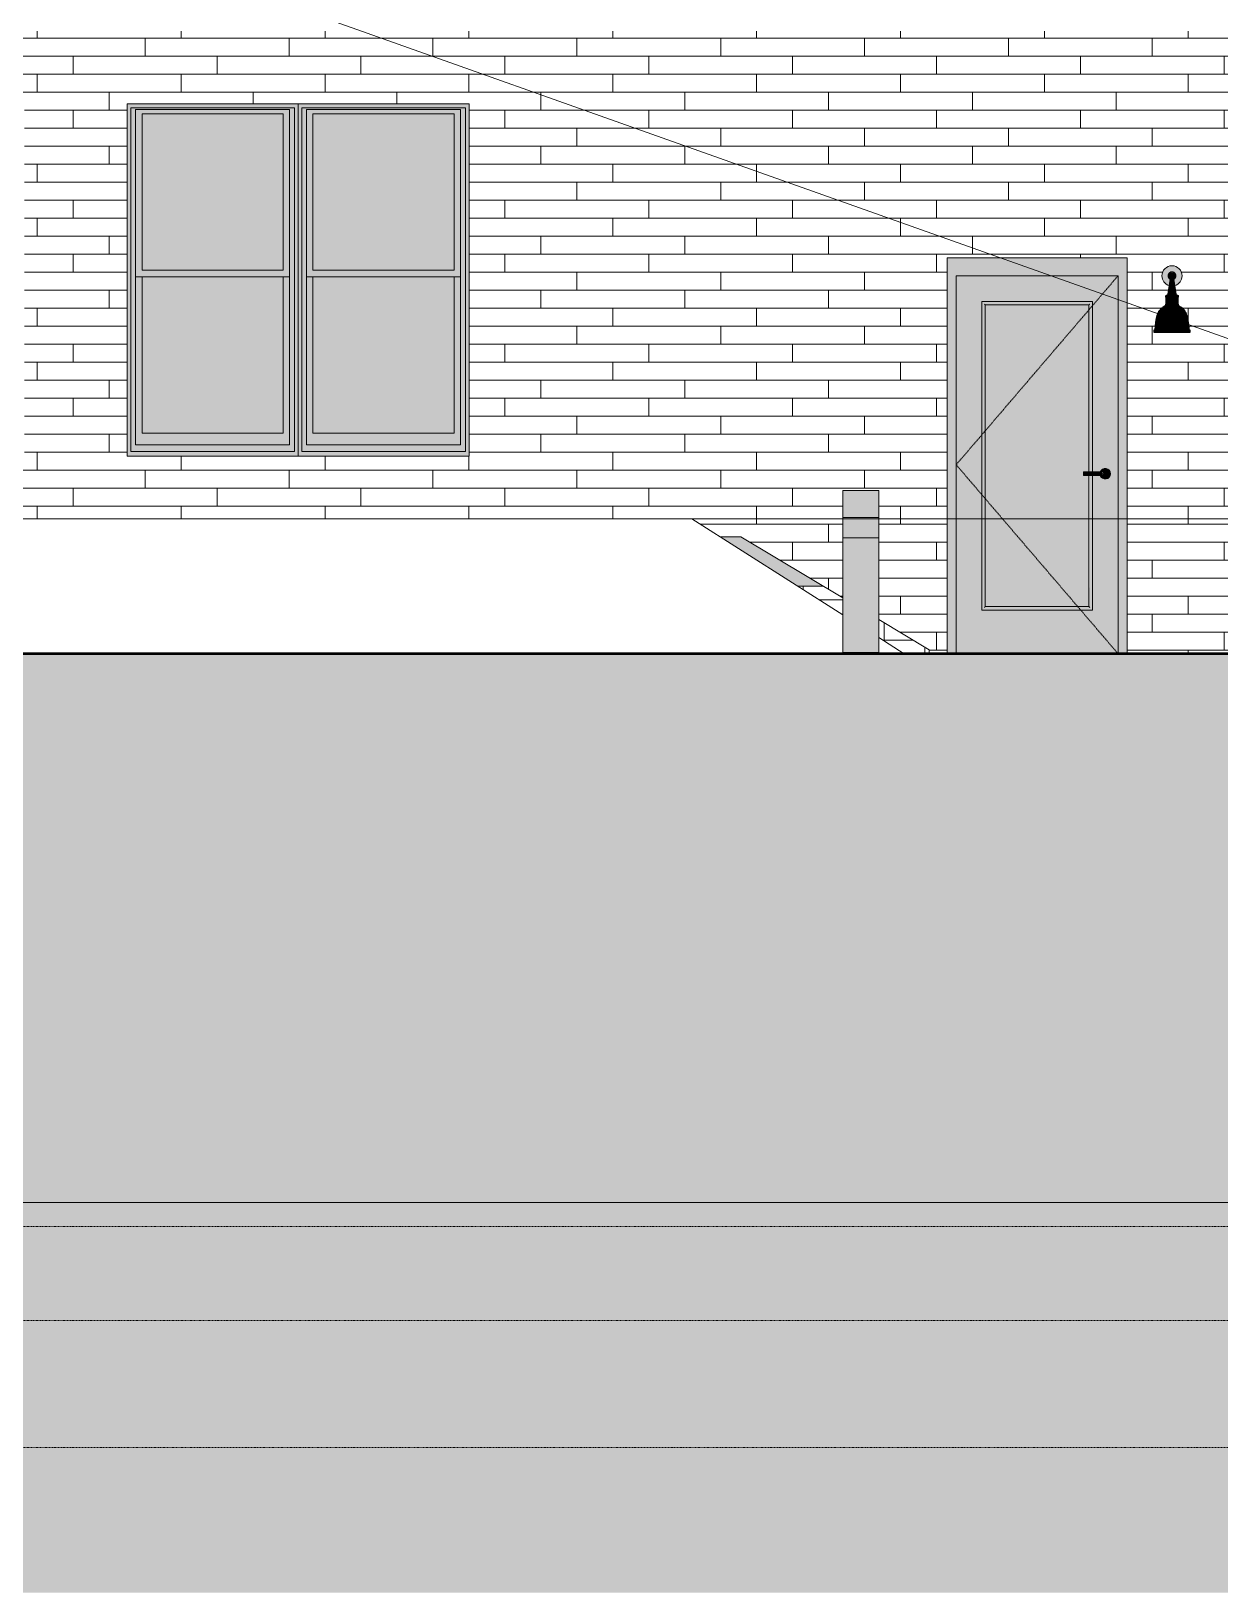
# Model space of a CAD drawing. Header units: inches. Extents: x 1750 to 8392, y -297 to 660.
# Drawn here: x 4974.2 to 5238.5, y -238.8 to 108.4 of the extents above; entities that cross this region are included whole.
import ezdxf

# ---------------------------------------------------------------- set-up
doc = ezdxf.new("R2010")
doc.units = ezdxf.units.IN
doc.header["$MEASUREMENT"] = 0
for name, pattern in [('Aligning Line 1_8_', [0.25, 0.125, -0.125]), ('Dash 1_16_', [0.125, 0.0625, -0.0625]), ('Grid Line 1_2_', [0.875, 0.5, -0.125, 0.125, -0.125])]:
    doc.linetypes.add(name, pattern=pattern)
for name, color, linetype, lineweight in [('0-4', 50, 'Continuous', 5), ('A-DOOR-3', 31, 'Continuous', 9), ('A-DOOR-4', 31, 'Dash 1_16_', 9), ('A-DOOR-FRAM', 31, 'Continuous', 9), ('A-DOOR-GLAZ', 31, 'Continuous', 9), ('A-FLOR-3', 192, 'Continuous', 5), ('A-FLOR-LEVL-1', 51, 'Grid Line 1_2_', 9), ('A-GLAZ-1', 151, 'Continuous', 9), ('A-WALL-1', 113, 'Continuous', 9), ('A-WALL-PATT-1', 111, 'Continuous', 9), ('C-TOPO', 7, 'Continuous', 9), ('C-TOPO-1', 250, 'Continuous', 50), ('E-LITE-EQPM', 33, 'Continuous', 9), ('G-ANNO-SYMB', 111, 'Aligning Line 1_8_', 9), ('G-ANNO-SYMB-1', 147, 'Aligning Line 1_8_', 9), ('G-ANNO-TEXT', 231, 'Continuous', 9), ('S-FNDN-1', 32, 'Continuous', 9)]:
    doc.layers.add(name, color=color, linetype=linetype, lineweight=lineweight)

# ---------------------------------------------------------------- blocks, each defined once
blk = doc.blocks.new('CTR  - Topography_rvt-2-BUILDING ELEVATION - NORTH')
at = {"layer": 'C-TOPO'}
h = blk.add_hatch(dxfattribs=at)
h.set_pattern_fill('FP_39', color=256, style=0, pattern_type=2)
h.set_pattern_definition([(0, (12, 0), (24, 24), [24, -24]), (0, (12, 9), (24, 24), [24, -24]), (0, (12, 18), (24, 24), [24, -24]), (90, (15, 21), (-24, 24), [24, -24]), (90, (24, 21), (-24, 24), [24, -24]), (90, (33, 21), (-24, 24), [24, -24])])
h.paths.add_polyline_path([(-12266.27, -238.77), (-9756.5, -238.77), (-9756.5, -5.97), (-9850.93, -12.8), (-9884.03, -18), (-9993.08, -25.01), (-10043.15, -28.41), (-10085.62, -27.08), (-10085.62, -27.08), (-10090.52, -26.93), (-10093.89, -27.25), (-10098.38, -27.25), (-10127.62, -30), (-10150.81, -29.98), (-10171.39, -29.95), (-10408.3, -27.43), (-10466.25, -27.56), (-10486.95, -27.6), (-10517.54, -27.24), (-10524.96, -27.24), (-10534.89, -27.12), (-10585.35, -27.54), (-10642.59, -27.26), (-10678.15, -26.98), (-10823.04, -29.95), (-10860.56, -30), (-12280.07, -30), (-12280.07, -238.77), (-12266.59, -238.77)], flags=0)
for p, q in [((-12054.82, 0), (-11983.83, 0)), ((-11983.83, 0), (-11943.9, 0)), ((-11943.9, 0), (-11883.79, 0)), ((-11883.79, 0), (-11850.19, -21.36)), ((-11842.19, -26.44), (-11836.59, -30)), ((-12029.2, -30), (-12074.79, -30)), ((-12011.88, -30), (-12029.2, -30)), ((-12011.88, -30), (-11984.5, -30)), ((-11983.98, -30), (-11984.5, -30)), ((-11983.98, -30), (-11934.52, -30)), ((-11911.64, -30), (-11934.52, -30)), ((-11911.64, -30), (-11867.58, -30)), ((-11867.58, -30), (-11848.64, -30)), ((-11833.47, -30), (-11848.64, -30)), ((-11810.75, -30), (-11833.47, -30)), ((-11810.75, -30), (-11783.59, -30)), ((-11773.83, -30), (-11783.59, -30)), ((-11773.83, -30), (-11756.67, -30))]:
    blk.add_line(p, q, dxfattribs=at)
at = {"layer": 'C-TOPO-1'}
for p, q in [((-12029.2, -30), (-12074.79, -30)), ((-12011.88, -30), (-12029.2, -30)), ((-11984.5, -30), (-12011.88, -30)), ((-11983.98, -30), (-11984.5, -30)), ((-11934.52, -30), (-11983.98, -30)), ((-11911.64, -30), (-11934.52, -30)), ((-11867.58, -30), (-11911.64, -30)), ((-11848.64, -30), (-11867.58, -30)), ((-11833.47, -30), (-11848.64, -30)), ((-11810.75, -30), (-11833.47, -30)), ((-11783.59, -30), (-11810.75, -30)), ((-11773.83, -30), (-11783.59, -30)), ((-11756.66, -30), (-11773.83, -30))]:
    blk.add_line(p, q, dxfattribs=at)
blk = doc.blocks.new('CTR - 1st Phase -Stairs _ Elevators_rvt-2-BUILDING ELEVATION - NORTH')
at = {"layer": 'A-FLOR-LEVL-1'}
for p, q in [((-12376.81, 0), (-9659.78, 0)), ((-12376.81, -30), (-9659.78, -30)), ((-12376.81, -152), (-9659.78, -152))]:
    blk.add_line(p, q, dxfattribs=at)
at = {"layer": 'G-ANNO-SYMB-1'}
blk.add_line((-9756.5, -206.49), (-12280.07, -206.49), dxfattribs=at)
blk = doc.blocks.new('Window-Double_Hung-Andersen-400_Series-Tilt_Wash - 1st Floor-V50-BUILDING ELEVATION - NORTH')
at = {"layer": 'A-GLAZ-1'}
h = blk.add_hatch(color=256, dxfattribs=at)
h.paths.add_polyline_path([(-11969.8, 13.94), (-11933.34, 13.94), (-11933.34, 92.25), (-11971.36, 92.25), (-11971.36, 13.94), (-11970.68, 13.94)], flags=0)
h.paths.add_polyline_path([(-11969.49, 16.44), (-11969.49, 91), (-11935.22, 91), (-11935.22, 16.44), (-11964.63, 16.44)], flags=0)
h = blk.add_hatch(color=256, dxfattribs=at)
h.paths.add_polyline_path([(-11969.49, 53.75), (-11935.22, 53.75), (-11935.22, 91), (-11969.49, 90.99), (-11969.49, 53.77)], flags=0)
h.paths.add_polyline_path([(-11968.05, 55.25), (-11968.05, 90), (-11936.65, 90), (-11936.65, 55.25), (-11964.63, 55.25)], flags=0)
for points in [[(-11968.05, 55.25), (-11936.65, 55.25), (-11936.65, 90), (-11968.05, 90), (-11968.05, 60.36)], [(-11944.91, 16.44), (-11935.22, 16.47), (-11935.22, 53.75), (-11936.65, 53.75), (-11936.65, 19), (-11968.05, 19), (-11968.05, 53.75), (-11969.49, 53.75), (-11969.49, 16.44), (-11964.63, 16.44)], [(-11936.65, 19), (-11936.65, 53.75), (-11968.05, 53.75), (-11968.05, 19), (-11944.91, 19)], [(-11971.37, 16.25), (-11971.36, 16.25), (-11971.37, 16.44)]]:
    blk.add_hatch(color=256, dxfattribs=at).paths.add_polyline_path(points, flags=0)
for p, q in [((-11933.34, 92.25), (-11971.36, 92.25)), ((-11971.36, 92.25), (-11971.36, 13.94)), ((-11971.36, 92.25), (-11971.36, 13.94)), ((-11933.34, 92.25), (-11971.36, 92.25)), ((-11970.55, 91.31), (-11934.15, 91.31)), ((-11970.55, 14.97), (-11970.55, 91.31)), ((-11969.49, 16.44), (-11969.49, 91)), ((-11969.49, 91), (-11935.22, 91)), ((-11935.22, 91), (-11935.22, 16.44)), ((-11934.15, 14.97), (-11934.15, 91.31)), ((-11933.34, 13.94), (-11933.34, 92.25)), ((-11933.34, 92.25), (-11933.34, 13.94)), ((-11968.05, 55.25), (-11968.05, 90)), ((-11968.05, 90), (-11936.65, 90)), ((-11936.65, 90), (-11936.65, 55.25)), ((-11969.49, 53.75), (-11935.22, 53.75)), ((-11936.65, 55.25), (-11968.05, 55.25)), ((-11968.05, 19), (-11968.05, 53.75)), ((-11936.65, 53.75), (-11936.65, 19)), ((-11936.65, 19), (-11968.05, 19)), ((-11971.36, 13.94), (-11933.34, 13.94)), ((-11971.36, 13.94), (-11933.34, 13.94)), ((-11934.15, 14.97), (-11970.55, 14.97)), ((-11935.22, 16.44), (-11969.49, 16.44))]:
    blk.add_line(p, q, dxfattribs=at)
blk = doc.blocks.new('Window-Double_Hung-Andersen-400_Series-Tilt_Wash - 1st Floor-V48-BUILDING ELEVATION - NORTH')
at = {"layer": 'A-GLAZ-1'}
h = blk.add_hatch(color=256, dxfattribs=at)
h.paths.add_polyline_path([(-10279.14, 13.94), (-10242.99, 13.94), (-10242.99, 92.25), (-10281.01, 92.25), (-10281.01, 13.94), (-10280.33, 13.94)], flags=0)
h.paths.add_polyline_path([(-10244.87, 16.44), (-10279.14, 16.44), (-10279.14, 91), (-10244.87, 91), (-10244.87, 18.49)], flags=0)
h = blk.add_hatch(color=256, dxfattribs=at)
h.paths.add_polyline_path([(-10246.3, 53.75), (-10244.87, 53.75), (-10244.87, 91), (-10279.14, 90.99), (-10279.14, 53.75), (-10269.1, 53.75)], flags=0)
h.paths.add_polyline_path([(-10277.7, 55.25), (-10277.7, 90), (-10246.3, 90), (-10246.3, 55.25), (-10269.1, 55.25)], flags=0)
for points in [[(-10269.1, 55.25), (-10246.3, 55.25), (-10246.3, 90), (-10277.7, 90), (-10277.7, 55.25)], [(-10278.96, 16.44), (-10244.87, 16.47), (-10244.87, 53.75), (-10246.3, 53.75), (-10246.3, 19), (-10277.7, 19), (-10277.7, 53.75), (-10279.14, 53.75), (-10279.14, 16.44)], [(-10249.38, 19), (-10246.3, 19), (-10246.3, 53.75), (-10277.7, 53.75), (-10277.7, 19), (-10269.1, 19)]]:
    blk.add_hatch(color=256, dxfattribs=at).paths.add_polyline_path(points, flags=0)
for p, q in [((-10242.99, 92.25), (-10281.01, 92.25)), ((-10281.01, 92.25), (-10281.01, 13.94)), ((-10281.01, 92.25), (-10281.01, 13.94)), ((-10242.99, 92.25), (-10281.01, 92.25)), ((-10280.2, 91.31), (-10243.8, 91.31)), ((-10280.2, 14.97), (-10280.2, 91.31)), ((-10279.14, 16.44), (-10279.14, 91)), ((-10279.14, 91), (-10244.87, 91)), ((-10244.87, 91), (-10244.87, 16.44)), ((-10243.8, 14.97), (-10243.8, 91.31)), ((-10242.99, 13.94), (-10242.99, 92.25)), ((-10242.99, 92.25), (-10242.99, 13.94)), ((-10277.7, 55.25), (-10277.7, 90)), ((-10277.7, 90), (-10246.3, 90)), ((-10246.3, 90), (-10246.3, 55.25)), ((-10279.14, 53.75), (-10244.87, 53.75)), ((-10246.3, 55.25), (-10277.7, 55.25)), ((-10277.7, 19), (-10277.7, 53.75)), ((-10246.3, 53.75), (-10246.3, 19)), ((-10246.3, 19), (-10277.7, 19)), ((-10281.01, 13.94), (-10242.99, 13.94)), ((-10281.01, 13.94), (-10242.99, 13.94)), ((-10243.8, 14.97), (-10280.2, 14.97)), ((-10244.87, 16.44), (-10279.14, 16.44))]:
    blk.add_line(p, q, dxfattribs=at)
blk = doc.blocks.new('STOREFRONT DOOR B - ALUM_ STILE W_ GLASS INSET-2614591-BUILDING ELEVATION - NORTH')
at = {"layer": 'A-DOOR-3'}
h = blk.add_hatch(color=256, dxfattribs=at)
h.paths.add_polyline_path([(-11811.08, -30), (-11788.99, -30), (-11788.99, 54), (-11824.99, 54), (-11824.99, -30), (-11818.99, -30)], flags=0)
h.paths.add_polyline_path([(-11819.3, -20.31), (-11819.26, 48.31), (-11794.67, 48.28), (-11794.67, 10.39), (-11792.95, 10.39), (-11792.87, 10.59), (-11792.68, 10.84), (-11792.43, 11.02), (-11792.12, 11.15), (-11791.84, 11.18), (-11791.54, 11.14), (-11791.25, 11.02), (-11791.01, 10.84), (-11790.82, 10.59), (-11790.7, 10.31), (-11790.66, 10), (-11790.7, 9.69), (-11790.82, 9.41), (-11791.01, 9.16), (-11791.25, 8.98), (-11791.54, 8.86), (-11791.84, 8.82), (-11792.15, 8.86), (-11792.43, 8.98), (-11792.68, 9.16), (-11792.87, 9.41), (-11792.97, 9.61), (-11794.67, 9.61), (-11794.71, -20.31), (-11819.3, -20.31)], flags=0)
for points in [[(-11819.3, -20.31), (-11819.23, -20.24), (-11819.26, 48.28), (-11819.3, 48.26), (-11819.3, -20.31)], [(-11819.23, 48.24), (-11794.71, 48.28), (-11794.73, 48.31), (-11819.26, 48.28), (-11819.25, 48.26)], [(-11795.26, -20.24), (-11794.75, -20.24), (-11794.75, 9.61), (-11795.26, 9.61), (-11795.26, -19.72), (-11818.71, -19.72), (-11818.71, 47.72), (-11795.26, 47.72), (-11795.26, 10.39), (-11794.75, 10.39), (-11794.75, 48.24), (-11819.23, 48.24), (-11819.23, -20.24), (-11797.04, -20.24)], [(-11818.52, 47.53), (-11795.44, 47.55), (-11795.32, 47.72), (-11818.71, 47.72), (-11818.52, 47.53)], [(-11818.71, -19.72), (-11818.52, -19.53), (-11818.54, 47.55), (-11818.71, 47.67), (-11818.71, -19.69)], [(-11794.99, 10), (-11792.53, 10), (-11792.55, 10.39), (-11796.67, 10.38), (-11796.67, 10), (-11795.26, 10)], [(-11794.67, 9.61), (-11792.53, 9.62), (-11792.56, 10), (-11796.67, 10), (-11796.67, 9.61), (-11794.68, 9.61)], [(-11819.3, -20.31), (-11794.71, -20.28), (-11794.75, -20.24), (-11819.26, -20.28), (-11819.3, -20.31)], [(-11795.26, -19.72), (-11795.46, -19.53), (-11818.54, -19.55), (-11818.66, -19.72), (-11795.32, -19.72)]]:
    blk.add_hatch(color=256, dxfattribs=at).paths.add_polyline_path(points, flags=0)
h = blk.add_hatch(color=256, dxfattribs=at)
h.paths.add_polyline_path([(-11795.26, -19.72), (-11795.29, 9.61), (-11795.46, 9.61), (-11795.44, -19.55), (-11795.32, -19.67)], flags=0)
h.paths.add_polyline_path([(-11795.32, 10.39), (-11795.26, 10.39), (-11795.26, 47.72), (-11795.46, 47.53), (-11795.42, 10.39), (-11795.34, 10.39)], flags=0)
h = blk.add_hatch(color=256, dxfattribs=at)
h.paths.add_polyline_path([(-11794.67, -20.31), (-11794.71, 9.61), (-11794.75, 9.61), (-11794.71, -20.28), (-11794.68, -20.31)], flags=0)
h.paths.add_polyline_path([(-11794.71, 10.39), (-11794.67, 10.39), (-11794.71, 48.28), (-11794.75, 48.24), (-11794.72, 10.39)], flags=0)
h = blk.add_hatch(color=256, dxfattribs=at)
h.paths.add_polyline_path([(-11791.84, 8.82), (-11791.54, 8.86), (-11791.25, 8.98), (-11791.01, 9.16), (-11790.82, 9.41), (-11790.7, 9.69), (-11790.66, 10), (-11790.7, 10.31), (-11790.82, 10.59), (-11791.01, 10.84), (-11791.25, 11.02), (-11791.54, 11.14), (-11791.84, 11.18), (-11792.15, 11.14), (-11792.48, 10.99), (-11792.68, 10.84), (-11792.87, 10.59), (-11792.93, 10.39), (-11792.46, 10.38), (-11792.2, 10.38), (-11791.84, 10.36), (-11791.65, 10.26), (-11791.6, 10.2), (-11791.6, 9.8), (-11791.77, 9.65), (-11791.95, 9.61), (-11792.28, 9.65), (-11792.72, 9.61), (-11792.95, 9.61), (-11792.87, 9.41), (-11792.63, 9.13), (-11792.43, 8.98), (-11792.12, 8.85)], flags=0)
h.paths.add_polyline_path([(-11792.53, 9.8), (-11792.47, 10), (-11792.53, 10.1), (-11792.53, 9.9)], flags=0)
h = blk.add_hatch(color=256, dxfattribs=at)
h.paths.add_polyline_path([(-11792.16, 10), (-11792.53, 10.34), (-11792.5, 10.1), (-11792.47, 10), (-11792.26, 10)], flags=0)
h.paths.add_polyline_path([(-11791.77, 10), (-11791.58, 10), (-11791.65, 10.26), (-11791.77, 10.35), (-11791.96, 10.39), (-11792.28, 10.35), (-11792.48, 10.34), (-11792.12, 10), (-11791.84, 10)], flags=0)
h = blk.add_hatch(color=256, dxfattribs=at)
h.paths.add_polyline_path([(-11792.53, 9.61), (-11792.2, 9.62), (-11791.84, 9.64), (-11791.63, 9.76), (-11791.59, 9.88), (-11791.62, 10), (-11792.17, 9.99), (-11792.52, 9.62)], flags=0)
h.paths.add_polyline_path([(-11792.53, 9.62), (-11792.16, 10), (-11792.47, 10), (-11792.53, 9.66)], flags=0)
at = {"layer": 'A-DOOR-FRAM'}
blk.add_hatch(color=256, dxfattribs=at).paths.add_polyline_path([(-11786.99, -30), (-11786.99, 58), (-11826.99, 58), (-11826.99, -30), (-11824.99, -30), (-11824.99, 54), (-11788.99, 54), (-11788.99, -30)], flags=0)
at = {"layer": 'A-DOOR-GLAZ'}
blk.add_hatch(color=256, dxfattribs=at).paths.add_polyline_path([(-11795.46, -19.53), (-11795.46, 9.61), (-11796.67, 9.62), (-11796.67, 10.39), (-11795.46, 10.39), (-11795.46, 47.53), (-11818.52, 47.53), (-11818.52, -19.53), (-11797.04, -19.53)], flags=0)
at = {"layer": 'A-DOOR-3'}
for p, q in [((-11788.99, 54), (-11824.99, 54)), ((-11824.99, 54), (-11824.99, -30)), ((-11788.99, -30), (-11788.99, 54)), ((-11819.3, 48.31), (-11819.3, -20.31)), ((-11794.67, 48.31), (-11819.3, 48.31)), ((-11818.52, -19.53), (-11818.52, 47.53)), ((-11818.52, 47.53), (-11795.46, 47.53)), ((-11795.46, 47.53), (-11795.46, 10.39)), ((-11794.67, 10.38), (-11794.67, 48.31)), ((-11792.53, 10.39), (-11796.67, 10.39)), ((-11796.67, 10), (-11796.67, 10.39)), ((-11796.67, 9.61), (-11796.67, 10)), ((-11796.67, 9.61), (-11792.53, 9.61)), ((-11795.46, 9.61), (-11795.46, -19.53)), ((-11794.67, -20.31), (-11794.67, 9.62)), ((-11819.3, -20.31), (-11794.67, -20.31)), ((-11795.46, -19.53), (-11818.52, -19.53))]:
    blk.add_line(p, q, dxfattribs=at)
at = {"layer": 'A-DOOR-3', "flags": 128}
for points in [[(-11791.94, 10.39), (-11791.94, 10.39), (-11791.94, 10.39), (-11791.95, 10.39), (-11791.95, 10.39), (-11791.95, 10.39), (-11791.96, 10.39), (-11791.97, 10.39), (-11791.97, 10.39), (-11791.98, 10.39), (-11791.99, 10.39), (-11792, 10.39), (-11792.01, 10.39), (-11792.02, 10.39), (-11792.03, 10.39), (-11792.05, 10.39), (-11792.06, 10.39), (-11792.07, 10.39), (-11792.09, 10.39), (-11792.11, 10.39), (-11792.12, 10.39), (-11792.14, 10.39), (-11792.16, 10.39), (-11792.18, 10.39), (-11792.19, 10.39), (-11792.21, 10.39), (-11792.23, 10.39), (-11792.25, 10.39), (-11792.28, 10.39), (-11792.3, 10.39), (-11792.32, 10.39), (-11792.34, 10.39), (-11792.36, 10.39), (-11792.39, 10.39), (-11792.41, 10.39), (-11792.43, 10.39), (-11792.46, 10.39), (-11792.48, 10.39), (-11792.5, 10.39), (-11792.53, 10.39), (-11792.53, 10.39)], [(-11792.53, 9.61), (-11792.51, 9.61), (-11792.49, 9.61), (-11792.46, 9.61), (-11792.44, 9.61), (-11792.42, 9.61), (-11792.39, 9.61), (-11792.37, 9.61), (-11792.35, 9.61), (-11792.33, 9.61), (-11792.3, 9.61), (-11792.28, 9.61), (-11792.26, 9.61), (-11792.24, 9.61), (-11792.22, 9.61), (-11792.2, 9.61), (-11792.18, 9.61), (-11792.16, 9.61), (-11792.14, 9.61), (-11792.13, 9.61), (-11792.11, 9.61), (-11792.09, 9.61), (-11792.08, 9.61), (-11792.06, 9.61), (-11792.05, 9.61), (-11792.04, 9.61), (-11792.02, 9.61), (-11792.01, 9.61), (-11792, 9.61), (-11791.99, 9.61), (-11791.98, 9.61), (-11791.97, 9.61), (-11791.97, 9.61), (-11791.96, 9.61), (-11791.96, 9.61), (-11791.95, 9.61), (-11791.95, 9.61), (-11791.94, 9.61), (-11791.94, 9.61), (-11791.94, 9.61)]]:
    blk.add_lwpolyline(points, dxfattribs=at)
at = {"layer": 'A-DOOR-3'}
for centre, radius, start, end in [((-11791.84, 10), 1.18, 360, 160.3657), ((-11791.84, 10), 1.18, 199.5633, 360), ((-11791.94, 10), 0.394, 75, 90), ((-11791.94, 10), 0.394, 270, 285), ((-11791.94, 10), 0.394, 0, 30), ((-11791.94, 10), 0.394, 330, 0)]:
    blk.add_arc(centre, radius, start, end, dxfattribs=at)
for points, knots in [([(-11819.23, 48.24), (-11819.23, 48.24), (-11819.24, 48.25), (-11819.26, 48.27), (-11819.26, 48.27), (-11819.27, 48.28), (-11819.27, 48.29), (-11819.28, 48.29), (-11819.29, 48.3), (-11819.29, 48.3), (-11819.3, 48.31), (-11819.3, 48.31), (-11819.3, 48.31), (-11819.3, 48.31)], [0, 0, 0, 0, 0.166667, 0.25, 0.333333, 0.375, 0.416667, 0.5, 0.583333, 0.666667, 0.75, 0.833333, 1, 1, 1, 1]), ([(-11818.52, 47.53), (-11818.52, 47.53), (-11818.52, 47.53), (-11818.53, 47.54), (-11818.54, 47.55), (-11818.55, 47.57), (-11818.57, 47.58), (-11818.58, 47.59), (-11818.59, 47.6), (-11818.61, 47.62), (-11818.63, 47.64), (-11818.64, 47.65), (-11818.67, 47.68), (-11818.7, 47.71), (-11818.71, 47.72)], [0, 0, 0, 0, 0.166667, 0.25, 0.333333, 0.416667, 0.458333, 0.5, 0.583333, 0.666667, 0.708333, 0.75, 0.833333, 1, 1, 1, 1]), ([(-11795.26, 47.72), (-11795.28, 47.71), (-11795.31, 47.68), (-11795.34, 47.65), (-11795.36, 47.63), (-11795.37, 47.61), (-11795.39, 47.6), (-11795.4, 47.59), (-11795.41, 47.58), (-11795.42, 47.57), (-11795.44, 47.55), (-11795.45, 47.54), (-11795.46, 47.53), (-11795.46, 47.53), (-11795.46, 47.53)], [-1, -1, -1, -1, -0.833333, -0.75, -0.666667, -0.625, -0.583333, -0.5, -0.458333, -0.416667, -0.333333, -0.25, -0.166667, 0, 0, 0, 0]), ([(-11794.67, 48.31), (-11794.67, 48.31), (-11794.68, 48.31), (-11794.68, 48.31), (-11794.68, 48.3), (-11794.69, 48.3), (-11794.7, 48.29), (-11794.7, 48.29), (-11794.71, 48.28), (-11794.72, 48.27), (-11794.72, 48.27), (-11794.74, 48.25), (-11794.75, 48.24), (-11794.75, 48.24)], [-1, -1, -1, -1, -0.833333, -0.75, -0.666667, -0.583333, -0.5, -0.416667, -0.375, -0.333333, -0.25, -0.166667, 0, 0, 0, 0]), ([(-11819.23, -20.24), (-11819.23, -20.24), (-11819.24, -20.25), (-11819.26, -20.27), (-11819.26, -20.27), (-11819.27, -20.28), (-11819.27, -20.29), (-11819.28, -20.29), (-11819.29, -20.3), (-11819.29, -20.3), (-11819.3, -20.31), (-11819.3, -20.31), (-11819.3, -20.31), (-11819.3, -20.31)], [0, 0, 0, 0, 0.166667, 0.25, 0.333333, 0.375, 0.416667, 0.5, 0.583333, 0.666667, 0.75, 0.833333, 1, 1, 1, 1]), ([(-11818.52, -19.53), (-11818.52, -19.53), (-11818.52, -19.53), (-11818.53, -19.54), (-11818.54, -19.55), (-11818.55, -19.57), (-11818.57, -19.58), (-11818.58, -19.59), (-11818.59, -19.6), (-11818.61, -19.62), (-11818.63, -19.64), (-11818.64, -19.65), (-11818.67, -19.68), (-11818.7, -19.71), (-11818.71, -19.72)], [0, 0, 0, 0, 0.166667, 0.25, 0.333333, 0.416667, 0.458333, 0.5, 0.583333, 0.666667, 0.708333, 0.75, 0.833333, 1, 1, 1, 1]), ([(-11795.46, -19.53), (-11795.46, -19.53), (-11795.46, -19.53), (-11795.45, -19.54), (-11795.44, -19.55), (-11795.42, -19.57), (-11795.41, -19.58), (-11795.4, -19.59), (-11795.39, -19.6), (-11795.37, -19.62), (-11795.35, -19.64), (-11795.34, -19.65), (-11795.31, -19.68), (-11795.28, -19.71), (-11795.26, -19.72)], [0, 0, 0, 0, 0.166667, 0.25, 0.333333, 0.416667, 0.458333, 0.5, 0.583333, 0.666667, 0.708333, 0.75, 0.833333, 1, 1, 1, 1]), ([(-11794.75, -20.24), (-11794.75, -20.24), (-11794.74, -20.25), (-11794.72, -20.27), (-11794.72, -20.27), (-11794.71, -20.28), (-11794.7, -20.29), (-11794.7, -20.29), (-11794.69, -20.3), (-11794.68, -20.3), (-11794.68, -20.31), (-11794.68, -20.31), (-11794.67, -20.31), (-11794.67, -20.31)], [0, 0, 0, 0, 0.166667, 0.25, 0.333333, 0.375, 0.416667, 0.5, 0.583333, 0.666667, 0.75, 0.833333, 1, 1, 1, 1])]:
    blk.add_open_spline(points, degree=3, knots=knots, dxfattribs=at)
at = {"layer": 'A-DOOR-4'}
for p, q in [((-11788.99, 54), (-11824.99, 12)), ((-11824.99, 12), (-11788.99, -30))]:
    blk.add_line(p, q, dxfattribs=at)
at = {"layer": 'A-DOOR-FRAM'}
for p, q in [((-11824.99, 54), (-11824.99, -30)), ((-11824.99, 54), (-11788.99, 54)), ((-11788.99, 54), (-11788.99, -30))]:
    blk.add_line(p, q, dxfattribs=at)
blk = doc.blocks.new('Pathway_Cooper_McGraw-Edison _BSC-BRC_Round - Pathway_Cooper_McGraw-Edison _BSC-BRC_Round-V59-BUILDING ELEVATION - NORTH')
at = {"layer": 'E-LITE-EQPM'}
for points in [[(-12125.15, 0.28), (-12121.15, 0.28), (-12121.15, 6.28), (-12125.15, 6.28), (-12125.15, 0.54)], [(-12117.28, 0.28), (-12117.15, 0.28), (-12117.15, 6.28), (-12121.15, 6.28), (-12121.15, 0.28), (-12117.42, 0.28)], [(-12121.15, -4.22), (-12121.15, 0.28), (-12125.15, 0.28), (-12125.15, -4.22), (-12121.46, -4.22)], [(-12117.28, -4.22), (-12117.15, -4.22), (-12117.15, 0.28), (-12121.15, 0.28), (-12121.15, -4.22), (-12117.42, -4.22)], [(-12125.15, -29.72), (-12121.15, -29.72), (-12121.15, -4.22), (-12125.15, -4.22), (-12125.15, -23.39)], [(-12117.15, -29.72), (-12117.15, -4.22), (-12121.15, -4.22), (-12121.15, -29.72), (-12117.28, -29.72)]]:
    blk.add_hatch(color=256, dxfattribs=at).paths.add_polyline_path(points, flags=0)
for p, q in [((-12125.15, 6.28), (-12125.15, 0.28)), ((-12125.15, 6.28), (-12121.15, 6.28)), ((-12121.15, 6.28), (-12117.15, 6.28)), ((-12117.15, 0.28), (-12117.15, 6.28)), ((-12121.15, 0.28), (-12125.15, 0.28)), ((-12125.15, 0.28), (-12125.15, -4.22)), ((-12125.15, 0.28), (-12121.15, 0.28)), ((-12117.15, 0.28), (-12121.15, 0.28)), ((-12121.15, 0.28), (-12117.15, 0.28)), ((-12117.15, -4.22), (-12117.15, 0.28)), ((-12121.15, -4.22), (-12125.15, -4.22)), ((-12125.15, -4.22), (-12125.15, -29.72)), ((-12125.15, -4.22), (-12121.15, -4.22)), ((-12117.15, -4.22), (-12121.15, -4.22)), ((-12121.15, -4.22), (-12117.15, -4.22)), ((-12117.15, -29.72), (-12117.15, -4.22)), ((-12121.15, -29.72), (-12125.15, -29.72)), ((-12117.15, -29.72), (-12121.15, -29.72))]:
    blk.add_line(p, q, dxfattribs=at)
blk = doc.blocks.new('VISA-OW2400-02-SASS - OW2400-L30K-MVOLT-2031435-BUILDING ELEVATION - NORTH')
at = {"layer": 'E-LITE-EQPM'}
h = blk.add_hatch(color=256, dxfattribs=at)
h.paths.add_polyline_path([(-10214.99, 87.83), (-10214.79, 89.24), (-10215.13, 89.55), (-10215.17, 89.68), (-10215.19, 89.69), (-10215.24, 90.05), (-10215.14, 90.32), (-10215.13, 90.39), (-10215.12, 90.44), (-10214.82, 90.73), (-10214.72, 90.75), (-10214.56, 90.85), (-10214.55, 90.79), (-10214.49, 90.77), (-10214.4, 90.71), (-10214.34, 90.77), (-10214.39, 90.79), (-10214.31, 90.85), (-10214.07, 90.71), (-10214.15, 90.83), (-10213.99, 90.75), (-10213.85, 90.65), (-10213.69, 90.46), (-10213.58, 90.19), (-10213.57, 90.02), (-10213.64, 89.66), (-10213.69, 89.63), (-10213.79, 89.41), (-10213.86, 89.35), (-10214.04, 89.22), (-10213.81, 87.83), (-10213.28, 88.05), (-10212.81, 88.41), (-10212.45, 88.88), (-10212.23, 89.42), (-10212.15, 90), (-10212.23, 90.58), (-10212.45, 91.13), (-10212.81, 91.59), (-10213.4, 92), (-10213.82, 92.17), (-10214.4, 92.25), (-10214.98, 92.17), (-10215.53, 91.95), (-10215.99, 91.59), (-10216.35, 91.13), (-10216.58, 90.58), (-10216.65, 90), (-10216.58, 89.42), (-10216.35, 88.88), (-10215.99, 88.41), (-10215.53, 88.05), (-10215.13, 87.89)], flags=0)
h.paths.add_polyline_path([(-10214.4, 90.77), (-10214.5, 90.79), (-10214.47, 90.87), (-10214.4, 90.77)], flags=0)
h = blk.add_hatch(color=256, dxfattribs=at)
h.paths.add_polyline_path([(-10214.67, 89.22), (-10214.4, 89.22), (-10214.4, 90.71), (-10214.56, 90.79), (-10214.59, 90.79), (-10214.59, 90.84), (-10214.71, 90.79), (-10214.75, 90.79), (-10215.14, 90.41), (-10215.14, 90.32), (-10215.21, 90.2), (-10215.23, 89.97), (-10215.17, 89.68), (-10215.13, 89.65), (-10215.13, 89.54), (-10214.77, 89.22), (-10214.68, 89.22)], flags=0)
h.paths.add_polyline_path([(-10214.4, 90.77), (-10214.47, 90.87), (-10214.5, 90.79), (-10214.4, 90.77)], flags=0)
for points in [[(-10214.11, 89.22), (-10214.04, 89.22), (-10213.72, 89.53), (-10213.67, 89.67), (-10213.63, 89.67), (-10213.57, 89.82), (-10213.57, 90.02), (-10213.58, 90.19), (-10213.72, 90.5), (-10213.85, 90.65), (-10214.07, 90.8), (-10214.15, 90.81), (-10214.15, 90.75), (-10214.36, 90.84), (-10214.4, 90.77), (-10214.31, 90.77), (-10214.4, 90.67), (-10214.4, 89.22), (-10214.12, 89.22)], [(-10214.68, 85.93), (-10214.4, 85.93), (-10214.4, 89.22), (-10214.77, 89.22), (-10215.27, 85.93), (-10214.78, 85.93)], [(-10214.31, 85.93), (-10213.5, 85.93), (-10214.07, 89.22), (-10214.4, 89.22), (-10214.4, 85.93)], [(-10216.88, 80.85), (-10214.4, 80.85), (-10214.4, 83.41), (-10215.85, 83.41), (-10216.74, 82.8), (-10217.45, 81.93), (-10217.8, 80.85), (-10217.1, 80.85)], [(-10214.68, 85.29), (-10214.4, 85.29), (-10214.41, 85.54), (-10215.85, 85.54), (-10215.85, 85.29), (-10214.7, 85.29)], [(-10215.2, 83.41), (-10214.4, 83.41), (-10214.42, 83.66), (-10215.85, 83.66), (-10215.85, 83.41), (-10215.23, 83.41)], [(-10215.69, 83.72), (-10214.4, 83.72), (-10214.4, 85.22), (-10215.78, 85.22), (-10215.75, 83.72)], [(-10214.68, 85.54), (-10214.4, 85.54), (-10214.41, 85.65), (-10214.4, 85.67), (-10214.41, 85.7), (-10215.4, 85.67), (-10215.4, 85.65), (-10215.69, 85.62), (-10215.75, 85.54), (-10214.68, 85.54)], [(-10214.9, 85.22), (-10214.4, 85.22), (-10214.42, 85.29), (-10215.66, 85.29), (-10215.6, 85.22), (-10214.96, 85.22)], [(-10214.75, 83.66), (-10214.4, 83.67), (-10214.4, 83.72), (-10215.6, 83.72), (-10215.66, 83.66), (-10214.76, 83.66)], [(-10215.29, 85.74), (-10215.18, 85.73), (-10215.15, 85.71), (-10214.96, 85.72), (-10214.75, 85.72), (-10214.57, 85.7), (-10214.4, 85.73), (-10214.4, 85.93), (-10215.3, 85.93), (-10215.35, 85.81), (-10215.27, 85.81)], [(-10213.93, 85.7), (-10213.65, 85.72), (-10213.61, 85.75), (-10213.5, 85.74), (-10213.51, 85.77), (-10213.5, 85.8), (-10213.41, 85.78), (-10213.41, 85.8), (-10213.5, 85.93), (-10214.4, 85.93), (-10214.4, 85.7), (-10214.02, 85.71), (-10213.93, 85.7)], [(-10213.71, 85.54), (-10213.05, 85.54), (-10213.15, 85.64), (-10214.4, 85.7), (-10214.4, 85.67), (-10214.4, 85.65), (-10214.4, 85.54), (-10213.8, 85.54)], [(-10214.39, 85.29), (-10212.95, 85.29), (-10212.95, 85.54), (-10214.4, 85.54), (-10214.4, 85.29)], [(-10213.71, 85.22), (-10213.21, 85.22), (-10213.15, 85.29), (-10214.4, 85.29), (-10214.4, 85.22), (-10213.77, 85.22)], [(-10213.11, 83.72), (-10213.02, 83.72), (-10213.02, 85.22), (-10214.4, 85.22), (-10214.4, 83.72), (-10213.15, 83.72)], [(-10214.4, 83.66), (-10213.15, 83.66), (-10213.22, 83.72), (-10214.4, 83.72)], [(-10214.4, 83.41), (-10212.95, 83.41), (-10212.95, 83.66), (-10214.4, 83.66)], [(-10211, 80.85), (-10211.41, 82.01), (-10212.21, 82.91), (-10213.01, 83.41), (-10214.4, 83.41), (-10214.4, 80.85), (-10211.01, 80.85)], [(-10218.15, 77.98), (-10214.4, 77.98), (-10214.4, 80.85), (-10217.8, 80.85), (-10218.09, 79.24), (-10218.15, 78.31)], [(-10213.32, 77.98), (-10210.65, 77.98), (-10210.68, 78.79), (-10210.76, 79.6), (-10211.01, 80.85), (-10214.4, 80.85), (-10214.4, 77.98), (-10213.38, 77.98)], [(-10215.54, 77.38), (-10214.4, 77.38), (-10214.4, 77.98), (-10218.4, 77.98), (-10218.4, 77.38), (-10215.7, 77.38)], [(-10210.41, 77.38), (-10210.41, 77.98), (-10214.4, 77.98), (-10214.4, 77.38), (-10210.85, 77.38)]]:
    blk.add_hatch(color=256, dxfattribs=at).paths.add_polyline_path(points, flags=0)
for p, q in [((-10214.83, 89.22), (-10215.35, 85.93)), ((-10214.4, 89.22), (-10214.77, 89.22)), ((-10214.04, 89.22), (-10214.4, 89.22)), ((-10213.46, 85.93), (-10213.98, 89.22)), ((-10215.85, 85.54), (-10215.85, 85.29)), ((-10214.4, 85.54), (-10215.85, 85.54)), ((-10215.85, 85.29), (-10215.78, 85.22)), ((-10214.4, 85.29), (-10215.85, 85.29)), ((-10215.78, 83.72), (-10215.85, 83.66)), ((-10215.85, 83.66), (-10215.85, 83.41)), ((-10214.4, 83.66), (-10215.85, 83.66)), ((-10214.4, 83.41), (-10215.85, 83.41)), ((-10215.78, 85.22), (-10215.78, 83.72)), ((-10214.4, 85.22), (-10215.78, 85.22)), ((-10214.4, 83.72), (-10215.78, 83.72)), ((-10214.4, 85.7), (-10215.52, 85.7)), ((-10215.35, 85.7), (-10215.09, 85.7)), ((-10214.4, 85.93), (-10215.3, 85.93)), ((-10213.5, 85.93), (-10214.4, 85.93)), ((-10213.29, 85.7), (-10214.4, 85.7)), ((-10212.95, 85.54), (-10214.4, 85.54)), ((-10212.95, 85.29), (-10214.4, 85.29)), ((-10213.02, 85.22), (-10214.4, 85.22)), ((-10213.02, 83.72), (-10214.4, 83.72)), ((-10212.95, 83.66), (-10214.4, 83.66)), ((-10212.95, 83.41), (-10214.4, 83.41)), ((-10213.71, 85.7), (-10213.29, 85.7)), ((-10213.02, 85.22), (-10212.95, 85.29)), ((-10213.02, 83.72), (-10213.02, 85.22)), ((-10212.95, 83.66), (-10213.02, 83.72)), ((-10212.95, 85.29), (-10212.95, 85.54)), ((-10212.95, 83.41), (-10212.95, 83.66)), ((-10218.46, 77.98), (-10218.46, 77.38)), ((-10218.4, 77.98), (-10214.4, 77.98)), ((-10214.4, 77.38), (-10218.4, 77.38)), ((-10214.4, 77.98), (-10210.41, 77.98)), ((-10210.41, 77.38), (-10214.4, 77.38)), ((-10210.35, 77.38), (-10210.35, 77.98))]:
    blk.add_line(p, q, dxfattribs=at)
at = {"layer": 'E-LITE-EQPM', "flags": 128}
for points in [[(-10214.83, 89.22), (-10214.86, 89.24), (-10214.89, 89.26), (-10214.91, 89.29), (-10214.94, 89.31), (-10214.97, 89.34), (-10215, 89.36), (-10215.02, 89.39), (-10215.05, 89.42), (-10215.07, 89.45), (-10215.09, 89.48), (-10215.11, 89.51), (-10215.13, 89.54), (-10215.15, 89.57), (-10215.16, 89.6), (-10215.18, 89.64), (-10215.19, 89.67), (-10215.2, 89.71), (-10215.22, 89.74), (-10215.23, 89.78), (-10215.23, 89.81), (-10215.24, 89.85), (-10215.25, 89.89), (-10215.25, 89.92), (-10215.25, 89.96), (-10215.25, 90), (-10215.25, 90.03), (-10215.25, 90.07), (-10215.25, 90.11), (-10215.24, 90.14), (-10215.24, 90.18), (-10215.23, 90.22), (-10215.22, 90.25), (-10215.21, 90.29), (-10215.2, 90.32), (-10215.18, 90.36), (-10215.17, 90.39), (-10215.15, 90.42), (-10215.13, 90.46), (-10215.12, 90.49), (-10215.1, 90.52), (-10215.07, 90.55), (-10215.05, 90.58), (-10215.03, 90.61), (-10215, 90.63), (-10214.98, 90.66), (-10214.95, 90.68), (-10214.92, 90.71), (-10214.89, 90.73), (-10214.86, 90.75), (-10214.83, 90.77), (-10214.8, 90.79), (-10214.77, 90.81), (-10214.74, 90.83), (-10214.7, 90.84), (-10214.67, 90.86), (-10214.64, 90.87), (-10214.6, 90.88), (-10214.56, 90.89), (-10214.53, 90.9), (-10214.49, 90.91), (-10214.46, 90.91), (-10214.42, 90.92), (-10214.4, 90.92)], [(-10214.4, 90.92), (-10214.37, 90.92), (-10214.33, 90.91), (-10214.29, 90.91), (-10214.26, 90.9), (-10214.22, 90.89), (-10214.19, 90.88), (-10214.15, 90.87), (-10214.12, 90.85), (-10214.08, 90.84), (-10214.05, 90.82), (-10214.02, 90.8), (-10213.99, 90.78), (-10213.95, 90.76), (-10213.92, 90.74), (-10213.9, 90.72), (-10213.87, 90.7), (-10213.84, 90.67), (-10213.81, 90.65), (-10213.79, 90.62), (-10213.76, 90.59), (-10213.74, 90.56), (-10213.72, 90.53), (-10213.7, 90.5), (-10213.68, 90.47), (-10213.66, 90.44), (-10213.64, 90.41), (-10213.63, 90.37), (-10213.61, 90.34), (-10213.6, 90.3), (-10213.59, 90.27), (-10213.58, 90.23), (-10213.57, 90.2), (-10213.56, 90.16), (-10213.56, 90.12), (-10213.55, 90.09), (-10213.55, 90.05), (-10213.55, 90.01), (-10213.55, 89.98), (-10213.55, 89.94), (-10213.56, 89.9), (-10213.56, 89.87), (-10213.57, 89.83), (-10213.57, 89.79), (-10213.58, 89.76), (-10213.59, 89.72), (-10213.61, 89.69), (-10213.62, 89.65), (-10213.63, 89.62), (-10213.65, 89.59), (-10213.67, 89.55), (-10213.68, 89.52), (-10213.7, 89.49), (-10213.73, 89.46), (-10213.75, 89.43), (-10213.77, 89.4), (-10213.8, 89.38), (-10213.82, 89.35), (-10213.85, 89.32), (-10213.88, 89.3), (-10213.9, 89.28), (-10213.93, 89.25), (-10213.96, 89.23), (-10213.98, 89.22)], [(-10217.85, 80.85), (-10217.82, 80.99), (-10217.79, 81.12), (-10217.75, 81.26), (-10217.7, 81.4), (-10217.65, 81.53), (-10217.59, 81.66), (-10217.53, 81.79), (-10217.46, 81.91), (-10217.39, 82.04), (-10217.31, 82.16), (-10217.23, 82.28), (-10217.14, 82.39), (-10217.05, 82.5), (-10216.95, 82.61), (-10216.85, 82.71), (-10216.75, 82.81), (-10216.64, 82.9), (-10216.53, 82.99), (-10216.42, 83.08), (-10216.3, 83.16), (-10216.18, 83.23), (-10216.05, 83.3), (-10215.93, 83.37), (-10215.85, 83.41)], [(-10215.85, 85.54), (-10215.84, 85.56), (-10215.83, 85.57), (-10215.81, 85.58), (-10215.8, 85.59), (-10215.79, 85.61), (-10215.77, 85.62), (-10215.76, 85.63), (-10215.74, 85.64), (-10215.73, 85.65), (-10215.71, 85.66), (-10215.7, 85.66), (-10215.68, 85.67), (-10215.66, 85.68), (-10215.64, 85.68), (-10215.63, 85.69), (-10215.61, 85.69), (-10215.59, 85.7), (-10215.57, 85.7), (-10215.57, 85.7)], [(-10215.57, 85.7), (-10215.56, 85.7), (-10215.55, 85.7), (-10215.55, 85.7), (-10215.54, 85.71), (-10215.53, 85.71), (-10215.52, 85.71), (-10215.51, 85.71), (-10215.5, 85.71), (-10215.49, 85.72), (-10215.48, 85.72), (-10215.48, 85.72), (-10215.47, 85.73), (-10215.46, 85.73), (-10215.45, 85.74), (-10215.45, 85.74), (-10215.44, 85.75), (-10215.43, 85.75), (-10215.42, 85.76), (-10215.42, 85.76), (-10215.41, 85.77), (-10215.4, 85.78), (-10215.4, 85.78), (-10215.39, 85.79), (-10215.39, 85.8), (-10215.38, 85.81), (-10215.38, 85.81), (-10215.37, 85.82), (-10215.37, 85.83), (-10215.37, 85.84), (-10215.36, 85.85), (-10215.36, 85.85), (-10215.36, 85.86), (-10215.35, 85.87), (-10215.35, 85.88), (-10215.35, 85.89), (-10215.35, 85.9), (-10215.35, 85.91), (-10215.35, 85.92), (-10215.35, 85.93), (-10215.35, 85.93)], [(-10213.46, 85.93), (-10213.46, 85.92), (-10213.46, 85.91), (-10213.46, 85.9), (-10213.45, 85.89), (-10213.45, 85.88), (-10213.45, 85.87), (-10213.45, 85.87), (-10213.45, 85.86), (-10213.44, 85.85), (-10213.44, 85.84), (-10213.44, 85.83), (-10213.43, 85.82), (-10213.43, 85.82), (-10213.42, 85.81), (-10213.42, 85.8), (-10213.41, 85.79), (-10213.41, 85.79), (-10213.4, 85.78), (-10213.39, 85.77), (-10213.39, 85.77), (-10213.38, 85.76), (-10213.37, 85.75), (-10213.37, 85.75), (-10213.36, 85.74), (-10213.35, 85.74), (-10213.35, 85.73), (-10213.34, 85.73), (-10213.33, 85.72), (-10213.32, 85.72), (-10213.31, 85.72), (-10213.3, 85.71), (-10213.3, 85.71), (-10213.29, 85.71), (-10213.28, 85.71), (-10213.27, 85.71), (-10213.26, 85.7), (-10213.25, 85.7), (-10213.24, 85.7), (-10213.23, 85.7), (-10213.23, 85.7)], [(-10213.23, 85.7), (-10213.21, 85.7), (-10213.2, 85.69), (-10213.18, 85.69), (-10213.16, 85.68), (-10213.14, 85.68), (-10213.13, 85.67), (-10213.11, 85.66), (-10213.09, 85.66), (-10213.08, 85.65), (-10213.06, 85.64), (-10213.05, 85.63), (-10213.03, 85.62), (-10213.02, 85.61), (-10213, 85.59), (-10212.99, 85.58), (-10212.98, 85.57), (-10212.97, 85.56), (-10212.95, 85.54), (-10212.95, 85.54)], [(-10212.95, 83.41), (-10212.82, 83.34), (-10212.7, 83.28), (-10212.58, 83.2), (-10212.46, 83.12), (-10212.34, 83.04), (-10212.23, 82.95), (-10212.12, 82.86), (-10212.01, 82.77), (-10211.91, 82.67), (-10211.81, 82.56), (-10211.72, 82.45), (-10211.63, 82.34), (-10211.54, 82.23), (-10211.46, 82.11), (-10211.39, 81.99), (-10211.32, 81.86), (-10211.25, 81.74), (-10211.19, 81.61), (-10211.14, 81.47), (-10211.09, 81.34), (-10211.04, 81.2), (-10211, 81.07), (-10210.97, 80.93), (-10210.95, 80.85)], [(-10218.21, 77.98), (-10218.14, 78.83), (-10218.04, 79.68), (-10217.91, 80.52), (-10217.85, 80.85)], [(-10210.95, 80.85), (-10210.81, 80), (-10210.69, 79.16), (-10210.62, 78.3), (-10210.6, 77.98)]]:
    blk.add_lwpolyline(points, dxfattribs=at)
at = {"layer": 'E-LITE-EQPM'}
for start, end in [(360, 180), (180, 254.7454), (285.2546, 360)]:
    blk.add_arc((-10214.4, 90), 2.25, start, end, dxfattribs=at)

msp = doc.modelspace()

# ---------------------------------------------------------------- hatches: boundary and pattern name
at = {"layer": 'A-FLOR-3'}
h = msp.add_hatch(color=256, dxfattribs=at)
h.paths.add_polyline_path([(5144.6906, -15), (5150.3334, -15), (5132.0263, -4), (5127.385, -4), (5138.8301, -11.2749)], flags=0)
h.paths.add_polyline_path([(4920.5392, -4.7897), (4922.1133, -4), (4920.5392, -4)], flags=0)
at = {"layer": 'A-WALL-PATT-1'}
h = msp.add_hatch(dxfattribs=at)
h.set_pattern_fill('FP_42', color=256, style=0, pattern_type=2)
h.set_pattern_definition([(0, (4919.5016, -29.2), (0, 4), []), (90, (4919.502, -29.2), (-8, 8), [4, -28]), (90, (4935.502, -25.2), (-8, 8), [4, -28])])
h.paths.add_polyline_path([(5177.8892, -30), (5177.8892, 58), (5217.8892, 58), (5217.8892, -30), (5245.0892, -30), (5245.0892, 66), (5437.0892, 66), (5437.0892, -30), (5457.8892, -30), (5457.8892, 41.384), (5454.3067, 41.384), (5454.3067, 41.9781), (5454.5529, 41.9781), (5454.6092, 43.2383), (5454.6249, 43.4177), (5455.005, 45.1541), (5455.2665, 45.9544), (5456.0855, 46.8954), (5456.8526, 47.4062), (5456.8526, 47.6562), (5457.0468, 47.6562), (5457.1053, 47.7238), (5456.9202, 47.7238), (5456.9497, 49.2238), (5457.1053, 49.2238), (5457.0127, 49.2913), (5456.8526, 49.2913), (5456.8526, 49.5413), (5456.9497, 49.5413), (5457.0468, 49.6382), (5457.6958, 49.7271), (5457.5506, 49.7102), (5457.5332, 49.744), (5457.5074, 49.7609), (5457.4114, 49.744), (5457.4027, 49.8142), (5457.3581, 49.832), (5457.4027, 49.9275), (5457.7102, 51.8305), (5457.1767, 52.0514), (5456.7107, 52.409), (5456.3532, 52.875), (5456.1284, 53.4177), (5456.0517, 54), (5456.1284, 54.5823), (5456.3532, 55.125), (5456.7107, 55.591), (5457.1767, 55.9486), (5457.7194, 56.1733), (5457.8892, 56.1957), (5457.8892, 109.75), (5456.5392, 109.716), (5456.5392, 108.375), (4915.1892, 108.375), (4915.1892, 36), (4920.5392, 36), (4920.5392, -4), (4922.2933, -4), (4925.7852, -2.2874), (4931.0461, 0), (5121.092, 0), (5127.385, -4), (5132.0263, -4), (5154.6892, -17.6172), (5154.6892, 6.2807), (5162.6892, 6.2807), (5162.6892, -22.4241), (5173.8892, -29.1538), (5173.8892, -30)], flags=0)
h.paths.add_polyline_path([(5033.5134, 13.9375), (4995.49, 13.9375), (4995.49, 92.25), (5071.5384, 92.25), (5071.5384, 13.9375), (5033.515, 13.9375)], flags=0)
h.paths.add_polyline_path([(4936.4862, 13.9375), (4934.6112, 13.9375), (4934.6112, 92.25), (4972.6347, 92.25), (4972.6347, 13.9375), (4941.6757, 13.9375)], flags=0)
h.paths.add_polyline_path([(5228.3625, 49.7022), (5227.9809, 49.7149), (5228.1735, 49.7022), (5228.3613, 49.7022)], flags=0)
h.paths.add_polyline_path([(5230.3689, 41.384), (5223.8942, 41.384), (5223.8942, 41.9781), (5224.1404, 41.9781), (5224.1967, 43.2383), (5224.2124, 43.4177), (5224.5925, 45.1541), (5224.854, 45.9544), (5225.673, 46.8954), (5226.4401, 47.4062), (5226.4401, 47.6562), (5226.6343, 47.6562), (5226.6928, 47.7238), (5226.5077, 47.7238), (5226.5372, 49.2238), (5226.6928, 49.2238), (5226.6002, 49.2913), (5226.4401, 49.2913), (5226.4401, 49.5413), (5226.5372, 49.5413), (5226.6343, 49.6382), (5227.2833, 49.7271), (5227.1381, 49.7102), (5227.1207, 49.744), (5227.0949, 49.7609), (5226.9989, 49.744), (5226.9902, 49.8142), (5226.9456, 49.832), (5226.9902, 49.9275), (5227.2977, 51.8305), (5226.7642, 52.0514), (5226.2982, 52.409), (5225.9407, 52.875), (5225.7159, 53.4177), (5225.6392, 54), (5225.7159, 54.5823), (5225.9407, 55.125), (5226.2982, 55.591), (5226.7642, 55.9486), (5227.3069, 56.1733), (5227.8892, 56.25), (5228.4716, 56.1733), (5229.0142, 55.9486), (5229.4802, 55.591), (5229.8378, 55.125), (5230.0626, 54.5823), (5230.1392, 54), (5230.0626, 53.4177), (5229.8378, 52.875), (5229.4802, 52.409), (5229.0142, 52.0514), (5228.4814, 51.8267), (5228.8328, 49.8641), (5228.8309, 49.7994), (5228.7344, 49.7967), (5228.7344, 49.751), (5228.7344, 49.7082), (5228.387, 49.707), (5228.58, 49.702), (5229.1782, 49.6186), (5229.2904, 49.5413), (5229.3383, 49.5413), (5229.3383, 49.2913), (5229.1442, 49.2913), (5229.0857, 49.2238), (5229.2708, 49.2238), (5229.2413, 47.7238), (5229.0857, 47.7238), (5229.1824, 47.6562), (5229.3383, 47.6562), (5229.3383, 47.4062), (5230.2144, 46.8113), (5230.9338, 45.926), (5231.3227, 44.662), (5231.5661, 43.4177), (5231.6381, 41.9781), (5231.8843, 41.9781), (5231.8843, 41.384), (5230.4968, 41.384)], flags=0)
h = msp.add_hatch(dxfattribs=at)
h.set_pattern_fill('FP_50', color=256, style=0, pattern_type=2)
h.set_pattern_definition([(0, (17016.879, 0), (0, 9), []), (90, (17016.879, 0), (-9, 6e-16), [])])
h.paths.add_polyline_path([(5173.8892, -30), (5173.8892, -29.1538), (5162.6892, -22.4241), (5162.6892, -26.4404), (5168.2893, -30), (5173.8504, -30)], flags=0)
h.paths.add_polyline_path([(5552.8543, -30), (5569.8892, -30), (5569.8892, -26), (5566.4591, -26), (5566.4591, -29.7193), (5558.4591, -29.7193), (5558.4591, -26), (5457.8892, -26), (5457.8892, -30), (5513.4234, -30)], flags=0)
h.paths.add_polyline_path([(5154.6892, -21.3554), (5154.6892, -17.6172), (5150.3334, -15), (5144.6906, -15)], flags=0)
h.paths.add_polyline_path([(5986.5939, -19.8417), (5991.7642, -19.8417), (5991.7642, -15), (5885.9778, -15), (5943.7642, -19.8417), (5974.5384, -19.8417)], flags=0)

# ---------------------------------------------------------------- linework, layer by layer
at = {"layer": 'A-FLOR-LEVL-1'}
for p, q in [((4628.8196, 0), (7344.3503, 0)), ((4628.8196, -30), (7344.3503, -30)), ((4628.8196, -152), (7344.3503, -152))]:
    msp.add_line(p, q, dxfattribs=at)
at = {"layer": 'A-WALL-1'}
for p, q in [((5177.8892, -30), (5177.8892, 58)), ((5177.8892, 58), (5217.8892, 58)), ((5217.8892, 58), (5217.8892, -30)), ((5127.385, -4), (5132.0263, -4)), ((5132.0263, -4), (5154.6892, -17.6172)), ((5162.6892, -22.4241), (5173.8892, -29.1538)), ((5173.8892, -29.1538), (5173.8892, -30))]:
    msp.add_line(p, q, dxfattribs=at)
at = {"layer": 'G-ANNO-SYMB'}
for p, q in [((7248.3819, -157.3105), (4724.8059, -157.3105)), ((7248.3819, -178.2392), (4724.8059, -178.2392))]:
    msp.add_line(p, q, dxfattribs=at)
at = {"layer": 'G-ANNO-TEXT'}
msp.add_line((5283.285, 24.8304), (4798.8746, 196.674), dxfattribs=at)
at = {"layer": 'S-FNDN-1'}
msp.add_line((5150.3334, -15), (5144.6906, -15), dxfattribs=at)

# ---------------------------------------------------------------- block references
at = {"layer": '0-4'}
for name in ['CTR - 1st Phase -Stairs _ Elevators_rvt-2-BUILDING ELEVATION - NORTH', 'CTR  - Topography_rvt-2-BUILDING ELEVATION - NORTH']:
    msp.add_blockref(name, (17004.8786, 0), dxfattribs=at)
at = {"layer": 'A-DOOR-3'}
msp.add_blockref('STOREFRONT DOOR B - ALUM_ STILE W_ GLASS INSET-2614591-BUILDING ELEVATION - NORTH', (17004.8786, 0), dxfattribs=at)
at = {"layer": 'A-GLAZ-1'}
for name, p in [('Window-Double_Hung-Andersen-400_Series-Tilt_Wash - 1st Floor-V48-BUILDING ELEVATION - NORTH', (15276.5036, 0)), ('Window-Double_Hung-Andersen-400_Series-Tilt_Wash - 1st Floor-V50-BUILDING ELEVATION - NORTH', (17004.8786, 0))]:
    msp.add_blockref(name, p, dxfattribs=at)
at = {"layer": 'E-LITE-EQPM'}
for name, p in [('VISA-OW2400-02-SASS - OW2400-L30K-MVOLT-2031435-BUILDING ELEVATION - NORTH', (15442.2911, -36)), ('Pathway_Cooper_McGraw-Edison _BSC-BRC_Round - Pathway_Cooper_McGraw-Edison _BSC-BRC_Round-V59-BUILDING ELEVATION - NORTH', (17279.837, 0))]:
    msp.add_blockref(name, p, dxfattribs=at)

doc.saveas('drawing.dxf')
